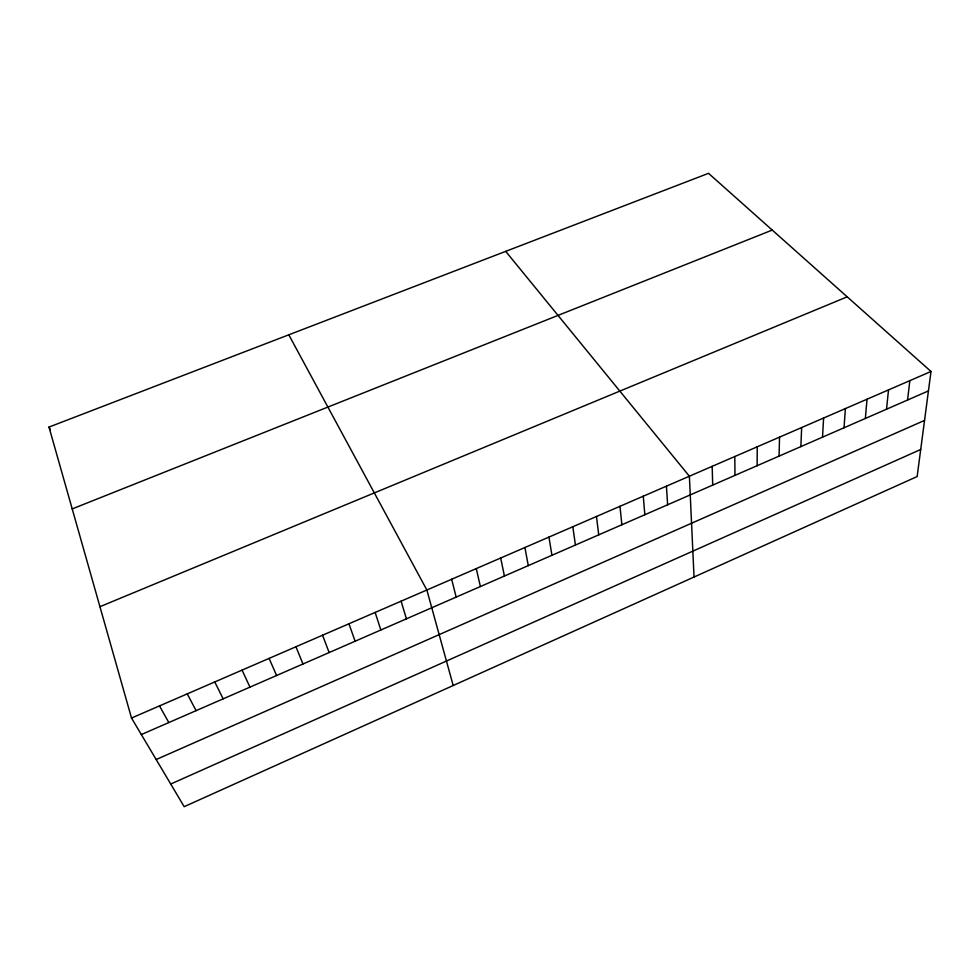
<?xml version="1.0" encoding="UTF-8"?>
<svg xmlns="http://www.w3.org/2000/svg" width="980" height="980" viewBox="0 0 980 980"><rect width="100%" height="100%" fill="white"/><g stroke="black" fill="none" stroke-linecap="round" stroke-linejoin="round"><path stroke-width="1.47" d="M757.124 465.708L757.246 446.807M779.088 456.117L779.529 437.141M800.88 446.598L801.652 427.55M822.526 437.154L823.604 418.031M844.025 427.77L845.397 408.587M865.352 418.46L867.031 399.215M886.533 409.211L888.517 389.905M907.566 400.024L909.832 380.657M931 371.481L917.145 476.537L184.179 806.675L131.516 718.034L49 427.072L708.528 173.325L931 371.481L131.516 718.034M170.728 784.037L920.722 449.489M156.175 759.537L924.557 420.408M141.34 734.559L928.44 390.91M99.936 606.694L847.186 296.83M72.214 508.914L772.24 230.079M505.705 251.358L689.381 476.219L694.036 577.024M159.495 705.894L168.829 722.554M288.806 334.817L426.863 590.009L453.189 685.51M187.241 693.877L196.11 710.647M49 427.072L50.372 429.669M214.755 681.945L223.158 698.838M242.048 670.112L249.974 687.127M269.108 658.389L276.581 675.514M295.948 646.751L302.967 663.987M322.555 635.224L329.145 652.558M348.954 623.782L355.115 641.226M375.132 612.427L380.865 629.981M401.102 601.169L406.418 618.833M451.658 579.254L456.166 597.114M476.268 568.596L480.384 586.53M500.682 558.012L504.418 576.044M524.913 547.502L528.269 565.632M548.947 537.089L551.936 555.293M572.81 526.75L575.419 545.039M596.477 516.485L598.731 534.86M619.973 506.305L621.871 524.766M643.284 496.199L644.828 514.733M666.425 486.166L667.625 504.786M712.178 466.333L712.705 485.1M734.792 456.533L734.988 475.374"/></g></svg>
